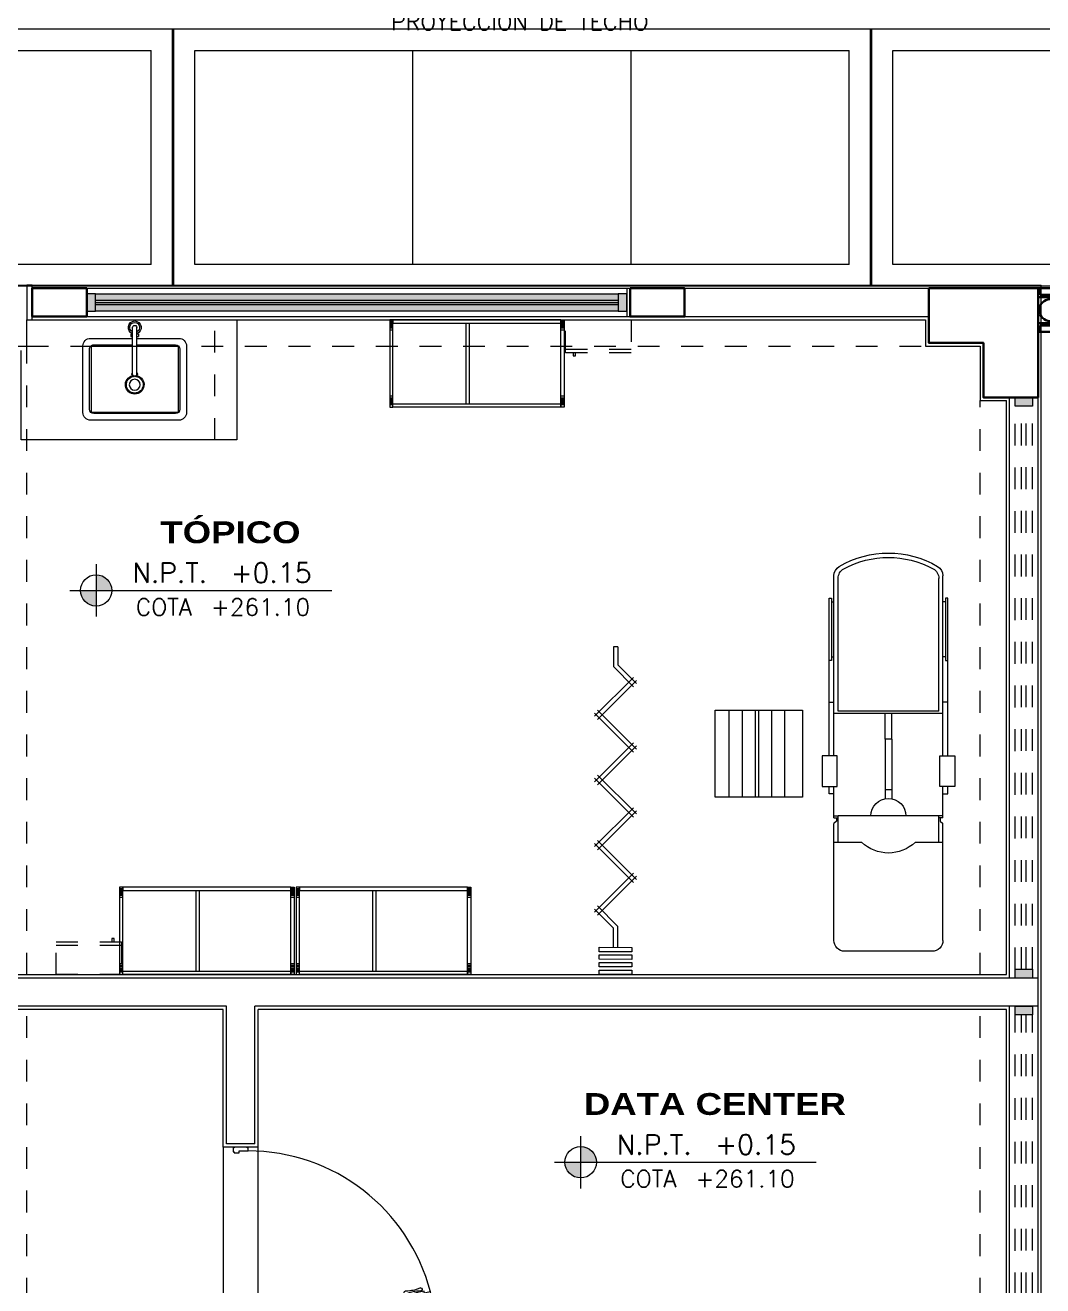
# Model space of a CAD drawing. Header units: metres. Extents: x 349703 to 349913, y 9282546 to 9282694.
# Drawn here: x 349767.61 to 349772.28, y 9282617.1 to 9282622.88 of the extents above; entities that cross this region are included whole.
import ezdxf
from ezdxf.enums import TextEntityAlignment as Align

# ---------------------------------------------------------------- set-up
doc = ezdxf.new("R2010")
doc.units = ezdxf.units.M
doc.header["$LTSCALE"] = 0.25
doc.linetypes.add('01 nivel$0$HIDDEN2', pattern=[0.1875, 0.125, -0.0625])
doc.linetypes.add('DASHED', pattern=[1.524, 1.27, -0.254])
for name, color, linetype, lineweight in [('0_VANOS', 30, 'Continuous', 9), ('ARQ-FONDO', 253, 'CONTINUOUS', 9), ('CUNETAS-RED', 5, 'CONTINUOUS', 18)]:
    doc.layers.add(name, color=color, linetype=linetype, lineweight=lineweight)
doc.styles.add('MOYO2', font='arialbd.ttf', dxfattribs={"width": 1.2})
doc.styles.add('TIPO ROMANS', font='romans.shx')
doc.styles.add('TM-DIM', font='romans.shx')

# ---------------------------------------------------------------- blocks, each defined once
blk = doc.blocks.new('VEREDA ADMINISTRACION')
at = {"layer": 'ARQ-FONDO', "lineweight": 5}
for p, q in [((350164.8908, 9282392.4893), (350164.8908, 9282393.4693)), ((350165.0908, 9282392.4893), (350165.0908, 9282393.4693)), ((350166.0908, 9282392.4893), (350166.0908, 9282393.4693)), ((350167.0908, 9282392.4893), (350167.0908, 9282393.4693)), ((350168.0908, 9282392.4893), (350168.0908, 9282393.4693)), ((350168.2908, 9282392.4893), (350168.2908, 9282393.4693)), ((350164.8908, 9282392.4893), (350161.8908, 9282392.4893)), ((350168.0908, 9282392.4893), (350165.0908, 9282392.4893)), ((350170.0708, 9282392.4893), (350168.2908, 9282392.4893))]:
    blk.add_line(p, q, dxfattribs=at)
blk.add_lwpolyline([(350170.1708, 9282392.3893), (350145.7908, 9282392.3893), (350145.7908, 9282393.5693), (350170.1708, 9282393.5693)], close=True, dxfattribs=at)
at = {"layer": 'ARQ-FONDO', "const_width": 0.0125}
for points in [[(350164.9908, 9282393.5693), (350164.9908, 9282392.3893)], [(350168.1908, 9282392.3893), (350168.1908, 9282393.5693)]]:
    blk.add_lwpolyline(points, dxfattribs=at)
at = {"layer": 'ARQ-FONDO', "lineweight": 5}
for points in [[(350161.8908, 9282393.4693), (350164.8908, 9282393.4693)], [(350165.0908, 9282393.4693), (350168.0908, 9282393.4693)], [(350168.2908, 9282393.4693), (350170.0708, 9282393.4693), (350170.0708, 9282392.4893)]]:
    blk.add_lwpolyline(points, dxfattribs=at)
at = {"layer": 'ARQ-FONDO', "insert": (350166.5803, 9282393.6382), "char_height": 0.075, "width": 2.538356, "attachment_point": 2, "style": 'TIPO ROMANS'}
blk.add_mtext('PROYECCION DE TECHO ', dxfattribs=at)
blk = doc.blocks.new('Botiquin A1')
at = {"layer": 'ARQ-FONDO', "linetype": 'DASHED', "ltscale": 0.15}
blk.add_line((332510.8444, 9290531.2726), (332511.1444, 9290531.2726), dxfattribs=at)
blk.add_lwpolyline([(332510.8444, 9290531.2576), (332511.1444, 9290531.2576), (332511.1444, 9290531.4076), (332510.8444, 9290531.4076)], close=True, dxfattribs=at)
at = {"layer": 'ARQ-FONDO', "linetype": 'Continuous'}
blk.add_lwpolyline([(332511.0992, 9290531.2576), (332511.11, 9290531.2576), (332511.11, 9290531.2426), (332511.0992, 9290531.2426)], close=True, dxfattribs=at)
blk = doc.blocks.new('Camilla A1')
at = {"layer": 'ARQ-FONDO', "extrusion": (0, 1e-16, -1)}
for p, q in [((332509.8728, 9290528.4675, 0), (332509.0475, 9290528.4675, 0)), ((332509.6682, 9290528.4482, 0), (332509.0595, 9290528.4482, 0)), ((332509.4364, 9290528.4892, 0), (332509.1508, 9290528.4892, 0)), ((332509.1508, 9290528.4892, 0), (332509.1508, 9290528.4783, 0)), ((332509.1508, 9290528.4783, 0), (332509.4364, 9290528.4783, 0)), ((332509.1673, 9290528.4783, 0), (332509.1673, 9290528.4675, 0)), ((332509.4184, 9290528.4783, 0), (332509.4184, 9290528.4675, 0)), ((332509.4364, 9290528.4783, 0), (332509.4364, 9290528.4892, 0)), ((332509.6273, 9290528.4892, 0), (332509.4364, 9290528.4892, 0)), ((332509.6273, 9290528.4892, 0), (332509.6273, 9290528.4675, 0)), ((332509.8728, 9290528.4892, 0), (332509.6273, 9290528.4892, 0)), ((332509.6682, 9290528.4482, 0), (332509.6682, 9290527.9869, 0)), ((332509.6782, 9290528.4675, 0), (332509.6782, 9290527.9675, 0)), ((332510.0461, 9290528.4892, 0), (332510.0136, 9290528.4892, 0)), ((332510.1482, 9290528.4675, 0), (332510.0136, 9290528.4675, 0)), ((332510.0461, 9290528.4675, 0), (332510.0461, 9290528.4892, 0)), ((332510.1573, 9290528.4675, 0), (332510.1482, 9290528.4675, 0)), ((332510.1482, 9290528.4675, 0), (332510.1482, 9290528.4482, 0)), ((332510.2682, 9290528.4482, 0), (332510.1482, 9290528.4482, 0)), ((332510.1482, 9290528.4482, 0), (332510.1482, 9290527.9869, 0)), ((332510.1573, 9290528.4675, 0), (332510.1573, 9290528.4482, 0)), ((332510.1573, 9290528.4549, 0), (332510.1723, 9290528.4549, 0)), ((332510.1723, 9290528.4549, 0), (332510.1829, 9290528.4675, 0)), ((332510.2682, 9290528.4675, 0), (332510.1829, 9290528.4675, 0)), ((332510.7182, 9290528.4675, 0), (332510.2682, 9290528.4675, 0)), ((332510.2682, 9290528.3408, 0), (332510.2682, 9290528.4675, 0)), ((332510.7682, 9290528.4175, 0), (332510.7682, 9290528.0175, 0)), ((332509.797, 9290528.2325, 0), (332509.6782, 9290528.2325, 0)), ((332509.797, 9290528.2025, 0), (332509.6782, 9290528.2025, 0)), ((332509.797, 9290528.2325, 0), (332510.0281, 9290528.2325, 0)), ((332509.797, 9290528.2325, 0), (332509.797, 9290528.2025, 0)), ((332509.797, 9290528.2025, 0), (332510.0281, 9290528.2025, 0)), ((332510.0281, 9290528.2325, 0), (332510.0281, 9290528.2025, 0)), ((332510.0281, 9290528.2325, 0), (332510.0691, 9290528.2324, 0)), ((332510.0281, 9290528.2025, 0), (332510.0691, 9290528.2024, 0)), ((332510.2682, 9290527.9675, 0), (332510.2682, 9290528.0942, 0)), ((332509.6682, 9290527.9869, 0), (332509.0595, 9290527.9869, 0)), ((332510.1482, 9290527.9675, 0), (332510.1482, 9290527.9869, 0)), ((332510.2682, 9290527.9869, 0), (332510.1482, 9290527.9869, 0)), ((332510.1573, 9290527.9675, 0), (332510.1573, 9290527.9869, 0)), ((332510.1573, 9290527.9801, 0), (332510.1723, 9290527.9801, 0)), ((332510.1723, 9290527.9801, 0), (332510.1829, 9290527.9675, 0)), ((332509.8728, 9290527.9675, 0), (332509.0475, 9290527.9675, 0)), ((332509.1508, 9290527.9459, 0), (332509.1508, 9290527.9567, 0)), ((332509.1508, 9290527.9567, 0), (332509.4364, 9290527.9567, 0)), ((332509.4364, 9290527.9459, 0), (332509.1508, 9290527.9459, 0)), ((332509.1673, 9290527.9567, 0), (332509.1673, 9290527.9675, 0)), ((332509.4184, 9290527.9567, 0), (332509.4184, 9290527.9675, 0)), ((332509.4364, 9290527.9567, 0), (332509.4364, 9290527.9459, 0)), ((332509.6273, 9290527.9459, 0), (332509.4364, 9290527.9459, 0)), ((332509.6273, 9290527.9459, 0), (332509.6273, 9290527.9675, 0)), ((332509.8728, 9290527.9459, 0), (332509.6273, 9290527.9459, 0)), ((332510.1482, 9290527.9675, 0), (332510.0136, 9290527.9675, 0)), ((332510.0461, 9290527.9459, 0), (332510.0136, 9290527.9459, 0)), ((332510.0461, 9290527.9675, 0), (332510.0461, 9290527.9459, 0)), ((332510.1573, 9290527.9675, 0), (332510.1482, 9290527.9675, 0)), ((332510.2682, 9290527.9675, 0), (332510.1829, 9290527.9675, 0)), ((332510.7182, 9290527.9675, 0), (332510.2682, 9290527.9675, 0))]:
    blk.add_line(p, q, dxfattribs=at)
at = {"layer": 'ARQ-FONDO', "extrusion": (0, 1e-16, -1), "elevation": 0}
for points in [[(-332510.0136, 9290528.4531), (-332509.8728, 9290528.4531), (-332509.8728, 9290528.5216), (-332510.0136, 9290528.5216)], [(-332510.0136, 9290527.9819), (-332509.8728, 9290527.9819), (-332509.8728, 9290527.9134), (-332510.0136, 9290527.9134)]]:
    blk.add_lwpolyline(points, close=True, dxfattribs=at)
at = {"layer": 'ARQ-FONDO', "extrusion": (0, 1e-16, -1)}
for centre, radius, start, end in [((-332509.3891, 9290528.2175, 0), 0.4458, 329.65188, 30.34812), ((-332509.0475, 9290528.4175, 0), 0.05, 30.34812, 90), ((-332509.0595, 9290528.3982, 0), 0.05, 28.72761, 90), ((-332510.7182, 9290528.4175, 0), 0.05, 90, 180), ((-332509.3891, 9290528.2175, 0), 0.4258, 331.27239, 28.72761), ((-332510.14, 9290528.2175, 0), 0.1779, 136.11584, 223.88416), ((-332510.1482, 9290528.2175, 0), 0.0805, 270, 90), ((-332509.0475, 9290528.0175, 0), 0.05, 270, 329.65188), ((-332509.0595, 9290528.0369, 0), 0.05, 270, 331.27239), ((-332510.7182, 9290528.0175, 0), 0.05, 180, 270)]:
    blk.add_arc(centre, radius, start, end, dxfattribs=at)
blk = doc.blocks.new('Escalera A1')
at = {"layer": 'ARQ-FONDO', "linetype": 'Continuous'}
for p, q in [((332509.18, 9290528.4445), (332509.58, 9290528.4445)), ((332509.18, 9290528.3845), (332509.58, 9290528.3845)), ((332509.18, 9290528.3245), (332509.58, 9290528.3245)), ((332509.18, 9290528.3245), (332509.58, 9290528.3245)), ((332509.18, 9290528.3095), (332509.58, 9290528.3095)), ((332509.18, 9290528.2495), (332509.58, 9290528.2495)), ((332509.18, 9290528.1895), (332509.58, 9290528.1895))]:
    blk.add_line(p, q, dxfattribs=at)
blk.add_lwpolyline([(332509.58, 9290528.1245), (332509.58, 9290528.5245), (332509.18, 9290528.5245), (332509.18, 9290528.1245)], close=True, dxfattribs=at)
blk = doc.blocks.new('Coche multiusos A1')
at = {"layer": 'ARQ-FONDO', "linetype": 'Continuous'}
for p, q in [((332509.6957, 9290528.508), (332509.7107, 9290528.508)), ((332509.6957, 9290528.5048), (332509.7107, 9290528.5048)), ((332509.6957, 9290528.4991), (332509.7107, 9290528.4991)), ((332509.6957, 9290528.495), (332509.7107, 9290528.495)), ((332509.6957, 9290528.4905), (332509.7107, 9290528.4905)), ((332510.1314, 9290528.5008), (332510.1314, 9290528.1308)), ((332510.1464, 9290528.5008), (332510.1464, 9290528.1308)), ((332510.4807, 9290528.508), (332510.4957, 9290528.508)), ((332510.4807, 9290528.5048), (332510.4957, 9290528.5048)), ((332510.4807, 9290528.4991), (332510.4957, 9290528.4991)), ((332510.4807, 9290528.495), (332510.4957, 9290528.495)), ((332510.4807, 9290528.4905), (332510.4957, 9290528.4905)), ((332509.6957, 9290528.4841), (332509.7107, 9290528.4841)), ((332509.6957, 9290528.4781), (332509.7107, 9290528.4781)), ((332509.6957, 9290528.4691), (332509.7107, 9290528.4691)), ((332510.4807, 9290528.4841), (332510.4957, 9290528.4841)), ((332510.4807, 9290528.4781), (332510.4957, 9290528.4781)), ((332510.4807, 9290528.4691), (332510.4957, 9290528.4691)), ((332509.6957, 9290528.1658), (332509.7107, 9290528.1658)), ((332509.6957, 9290528.1567), (332509.7107, 9290528.1567)), ((332509.6957, 9290528.1508), (332509.7107, 9290528.1508)), ((332509.6957, 9290528.1443), (332509.7107, 9290528.1443)), ((332510.4807, 9290528.1658), (332510.4957, 9290528.1658)), ((332510.4807, 9290528.1567), (332510.4957, 9290528.1567)), ((332510.4807, 9290528.1508), (332510.4957, 9290528.1508)), ((332510.4807, 9290528.1443), (332510.4957, 9290528.1443)), ((332509.6957, 9290528.1398), (332509.7107, 9290528.1398)), ((332509.6957, 9290528.1358), (332509.7107, 9290528.1358)), ((332509.6957, 9290528.13), (332509.7107, 9290528.13)), ((332509.6957, 9290528.1268), (332509.7107, 9290528.1268)), ((332510.4807, 9290528.1398), (332510.4957, 9290528.1398)), ((332510.4807, 9290528.1358), (332510.4957, 9290528.1358)), ((332510.4807, 9290528.13), (332510.4957, 9290528.13)), ((332510.4807, 9290528.1268), (332510.4957, 9290528.1268))]:
    blk.add_line(p, q, dxfattribs=at)
for points in [[(332509.6957, 9290528.1158), (332509.7107, 9290528.1158), (332509.7107, 9290528.5158), (332509.6957, 9290528.5158)], [(332510.4807, 9290528.5008), (332509.7107, 9290528.5008), (332509.7107, 9290528.5158), (332510.4807, 9290528.5158)], [(332510.4957, 9290528.1158), (332510.4807, 9290528.1158), (332510.4807, 9290528.5158), (332510.4957, 9290528.5158)], [(332509.7107, 9290528.1158), (332510.4807, 9290528.1158), (332510.4807, 9290528.1308), (332509.7107, 9290528.1308)]]:
    blk.add_lwpolyline(points, close=True, dxfattribs=at)
blk = doc.blocks.new('fgdfg')
at = {"layer": 'ARQ-FONDO'}
for p, q in [((1822.9225, 335.6133, 0.3345), (1822.5475, 335.6133, 0.3345)), ((1822.5275, 335.5933, 0.3345), (1822.5275, 335.3183, 0.3345)), ((1822.9425, 335.3183, 0.3345), (1822.9425, 335.5933, 0.3345)), ((1822.7255, 335.4322, 0.3345), (1822.7255, 335.2184, 0.3345)), ((1822.7446, 335.4322, 0.3345), (1822.7446, 335.2184, 0.3345)), ((1822.5475, 335.2983, 0.3345), (1822.7255, 335.2983, 0.3345)), ((1822.7446, 335.2983, 0.3345), (1822.9225, 335.2983, 0.3345)), ((1822.7179, 335.2598, 0.3345), (1822.7255, 335.2598, 0.3345)), ((1822.7179, 335.2483, 0.3345), (1822.7179, 335.2598, 0.3345)), ((1822.7179, 335.2483, 0.3345), (1822.7255, 335.2483, 0.3345)), ((1822.7446, 335.2598, 0.3345), (1822.7522, 335.2598, 0.3345)), ((1822.7446, 335.2483, 0.3345), (1822.7522, 335.2483, 0.3345)), ((1822.7522, 335.2483, 0.3345), (1822.7522, 335.2598, 0.3345))]:
    blk.add_line(p, q, dxfattribs=at)
at = {"layer": 'ARQ-FONDO', "elevation": 0.3345}
for points in [[(1822.9375, 335.6433), (1822.5325, 335.6433, 0.414214), (1822.4975, 335.6083), (1822.4975, 335.3033, 0.414214), (1822.5325, 335.2683), (1822.7255, 335.2683, 0.456677)], [(1822.7446, 335.2683), (1822.9375, 335.2683, 0.414214), (1822.9725, 335.3033), (1822.9725, 335.6083, 0.414214), (1822.9375, 335.6433)]]:
    blk.add_lwpolyline(points, format="xyb", dxfattribs=at)
at = {"layer": 'ARQ-FONDO', "ltscale": 1.87, "elevation": 0.3345}
blk.add_lwpolyline([(1822.935, 335.3061), (1822.535, 335.3061), (1822.535, 335.6061), (1822.935, 335.6061)], close=True, dxfattribs=at)
at = {"layer": 'ARQ-FONDO'}
blk.add_circle((1822.735, 335.4808, 0.3345), 0.025, dxfattribs=at)
for centre, radius, start, end in [((1822.5475, 335.5933, 0.3345), 0.02, 90, 180), ((1822.9225, 335.5933, 0.3345), 0.02, 360, 90), ((1822.735, 335.4808, 0.3345), 0.0428, 283.92712, 256.07288), ((1822.735, 335.4808, 0.3345), 0.0383, 279.48618, 260.51382), ((1822.735, 335.4322, 0.3345), 0.0125, 319.64083, 220.35917), ((1822.735, 335.4322, 0.3345), 0.00953, 0, 180), ((1822.5475, 335.3183, 0.3345), 0.02, 180, 270), ((1822.9225, 335.3183, 0.3345), 0.02, 270, 360), ((1822.735, 335.2184, 0.3345), 0.0296, 108.78415, 71.21585), ((1822.735, 335.2184, 0.3345), 0.0226, 114.94993, 65.05007), ((1822.735, 335.2184, 0.3345), 0.00952, 180, 0)]:
    blk.add_arc(centre, radius, start, end, dxfattribs=at)
blk = doc.blocks.new('BIOMBO')
at = {"layer": 'ARQ-FONDO', "extrusion": (-1e-16, 0, -1)}
for p, q in [((0.0057, 1.5015), (-0.0143, 1.5014)), ((-0.0143, 1.5014), (-0.014, 1.4113)), ((0.0057, 1.5015), (0.0059, 1.4197)), ((-0.014, 1.4113), (0.0783, 1.3195)), ((0.0059, 1.4197), (0.0924, 1.3337)), ((-0.0996, 1.1832), (0.0782, 1.362)), ((-0.0854, 1.1691), (0.0924, 1.3479)), ((-0.0996, 1.1973), (0.0792, 1.0195)), ((-0.0855, 1.2115), (0.0933, 1.0337)), ((-0.0987, 0.8832), (0.079, 1.062)), ((-0.0846, 0.8691), (0.0932, 1.0479)), ((-0.0988, 0.9001), (0.08, 0.7223)), ((-0.0847, 0.9143), (0.0941, 0.7365)), ((-0.0979, 0.586), (0.0799, 0.7648)), ((-0.0837, 0.5719), (0.0941, 0.7507)), ((-0.0979, 0.6001), (0.0809, 0.4223)), ((-0.0838, 0.6143), (0.095, 0.4365)), ((-0.097, 0.286), (0.0807, 0.4648)), ((-0.0828, 0.2719), (0.0949, 0.4507)), ((-0.0971, 0.3001), (-0.0106, 0.2141)), ((-0.083, 0.3143), (0.0094, 0.2225)), ((-0.0106, 0.2141), (-0.0104, 0.125)), ((0.0094, 0.2225), (0.0096, 0.125)), ((-0.0754, 0.1248), (0.0746, 0.1252)), ((-0.0753, 0.1048), (-0.0754, 0.1248)), ((0.0746, 0.1252), (0.0747, 0.1052)), ((0.0747, 0.1052), (-0.0753, 0.1048)), ((-0.0753, 0.0898), (0.0747, 0.0902)), ((-0.0752, 0.0698), (-0.0753, 0.0898)), ((0.0748, 0.0702), (-0.0752, 0.0698)), ((0.0747, 0.0902), (0.0748, 0.0702)), ((-0.0752, 0.0548), (0.0748, 0.0552)), ((-0.0751, 0.0348), (-0.0752, 0.0548)), ((0.0749, 0.0352), (-0.0751, 0.0348)), ((-0.0751, 0.0198), (0.0749, 0.0202)), ((-0.075, -0.0002), (-0.0751, 0.0198)), ((0.075, 0.0002), (-0.075, -0.0002)), ((0.0748, 0.0552), (0.0749, 0.0352)), ((0.0749, 0.0202), (0.075, 0.0002))]:
    blk.add_line(p, q, dxfattribs=at)
blk = doc.blocks.new('A$C3D6C68F4')
at = {"layer": 'ARQ-FONDO'}
for p, q in [((0.7439, 0.9745), (0.7341, 0.9724)), ((0.7341, 0.9724), (0.7446, 0.9235)), ((0.7543, 0.9256), (0.7439, 0.9745)), ((0.7879, 0.9839), (0.7977, 0.9859)), ((0.7983, 0.935), (0.7879, 0.9839)), ((0.7977, 0.9859), (0.8081, 0.937)), ((0.8019, 0.9664), (0.8075, 0.9676)), ((0.7383, 0.9529), (0.7327, 0.9517)), ((0.7404, 0.9431), (0.7335, 0.9416)), ((0.7446, 0.9235), (0.7543, 0.9256)), ((0.8081, 0.937), (0.7983, 0.935)), ((0.804, 0.9566), (0.8109, 0.9581))]:
    blk.add_line(p, q, dxfattribs=at)
for points in [[(0.9593, 0.1728), (0.9475, 0.1806), (0.9454, 0.1903), (0.9531, 0.2022), (0.8086, 0.886), (0.7968, 0.8938), (0.7947, 0.9035), (0.8024, 0.9154), (0.7817, 1.0132), (0.7377, 1.0039), (0.7584, 0.9061), (0.7702, 0.8984), (0.7723, 0.8886), (0.7646, 0.8767), (0.9091, 0.1929), (0.9209, 0.1852), (0.923, 0.1754), (0.9153, 0.1635), (0.936, 0.0657), (0.98, 0.075)], [(0.005, 0), (0.025, 0), (0.025, 0.005), (0.03, 0.005), (0.03, 0.03), (0.02, 0.03), (0.02, 0.075), (0.005, 0.075), (0.005, 0.07), (0, 0.07), (0, 0.005), (0.005, 0.005)], [(0.995, 0), (0.975, 0), (0.975, 0.005), (0.97, 0.005), (0.97, 0.03), (0.98, 0.03), (0.98, 0.075), (0.995, 0.075), (0.995, 0.07), (1, 0.07), (1, 0.005), (0.995, 0.005)]]:
    blk.add_lwpolyline(points, close=True, dxfattribs=at)
for points in [[(0.8057, 0.9723), (0.8103, 0.9598), (0.8137, 0.9499), (0.8162, 0.9418), (0.8181, 0.9343), (0.8194, 0.9268), (0.8205, 0.9182), (0.8214, 0.9075), (0.8224, 0.894)], [(0.8204, 0.9754), (0.8214, 0.9622), (0.8222, 0.9518), (0.8232, 0.9432), (0.8246, 0.9357), (0.8264, 0.9283), (0.829, 0.92), (0.8325, 0.9099), (0.8371, 0.8972)], [(0.7177, 0.9536), (0.7222, 0.9411), (0.7257, 0.9312), (0.7282, 0.923), (0.7301, 0.9156), (0.7314, 0.908), (0.7324, 0.8994), (0.7334, 0.8888), (0.7344, 0.8753)], [(0.7324, 0.9567), (0.7333, 0.9435), (0.7342, 0.933), (0.7352, 0.9245), (0.7366, 0.917), (0.7384, 0.9095), (0.741, 0.9012), (0.7444, 0.8912), (0.749, 0.8784)], [(0.978, 0.0752), (0.9778, 0.0762), (0.9435, 0.069), (0.9437, 0.068), (0.978, 0.0752)], [(0.9807, 0.0731), (0.9817, 0.0731), (0.9817, 0.0381), (0.9807, 0.0381), (0.9807, 0.0731)]]:
    blk.add_lwpolyline(points, dxfattribs=at)
at = {"layer": 'ARQ-FONDO', "ltscale": 0.3}
blk.add_arc((0.98, 0.075), 0.96, 104.61865, 180, dxfattribs=at)
at = {"layer": 'ARQ-FONDO', "extrusion": (0, 0, -1)}
for centre, start_param, end_param in [((0.725, 0.9551), 3.44991, 6.591502), ((0.8131, 0.9739), 3.44991, 6.591502), ((0.7417, 0.8769), 0.308317, 3.44991), ((0.8297, 0.8956), 0.308317, 3.44991)]:
    blk.add_ellipse(centre, major_axis=(0.00652, 0.00371), ratio=1, start_param=start_param, end_param=end_param, dxfattribs=at)
blk = doc.blocks.new('*U895')
at = {"linetype": 'Continuous', "true_color": 0xbebebe}
for points in [[(3032.1314, 1351.1888), (3032.1314, 1351.2688), (3032.1714, 1351.2688), (3032.1714, 1351.1888)], [(3033.6514, 1351.1888), (3033.6514, 1351.2688), (3033.6914, 1351.2688), (3033.6914, 1351.1888)]]:
    blk.add_hatch(color=9, dxfattribs=at).paths.add_polyline_path(points)
at = {"layer": '0_VANOS', "linetype": 'Continuous'}
for p, q in [((3032.1314, 1351.2688), (3032.1714, 1351.2688)), ((3032.1314, 1351.2688), (3032.1314, 1351.1888)), ((3032.1714, 1351.2688), (3032.1714, 1351.1888)), ((3033.6514, 1351.1888), (3033.6514, 1351.2688)), ((3033.6514, 1351.2688), (3033.6914, 1351.2688)), ((3033.6914, 1351.2688), (3033.6914, 1351.1888)), ((3032.1714, 1351.1888), (3032.1314, 1351.1888)), ((3033.6914, 1351.1888), (3033.6514, 1351.1888))]:
    blk.add_line(p, q, dxfattribs=at)
at = {"layer": '0_VANOS', "linetype": '01 nivel$0$HIDDEN2', "ltscale": 0.5}
for p, q in [((3032.1708, 1351.2688), (3033.6508, 1351.2688)), ((3032.1714, 1351.2388), (3033.6514, 1351.2388)), ((3032.1714, 1351.2188), (3033.6514, 1351.2188)), ((3032.1714, 1351.1888), (3033.6514, 1351.1888))]:
    blk.add_line(p, q, dxfattribs=at)
at = {"layer": '0_VANOS', "linetype": '01 nivel$0$HIDDEN2'}
blk.add_line((3033.6514, 1351.2688), (3033.6914, 1351.2688), dxfattribs=at)
blk = doc.blocks.new('*U884')
at = {"linetype": 'Continuous', "true_color": 0xbebebe}
for points in [[(3032.1314, 1351.1888), (3032.1314, 1351.2688), (3032.1714, 1351.2688), (3032.1714, 1351.1888)], [(3034.7514, 1351.1888), (3034.7514, 1351.2688), (3034.7914, 1351.2688), (3034.7914, 1351.1888)]]:
    blk.add_hatch(color=9, dxfattribs=at).paths.add_polyline_path(points)
at = {"layer": '0_VANOS', "linetype": 'Continuous'}
for p, q in [((3032.1314, 1351.2688), (3032.1714, 1351.2688)), ((3032.1314, 1351.2688), (3032.1314, 1351.1888)), ((3032.1714, 1351.2688), (3032.1714, 1351.1888)), ((3034.7514, 1351.1888), (3034.7514, 1351.2688)), ((3034.7514, 1351.2688), (3034.7914, 1351.2688)), ((3034.7914, 1351.2688), (3034.7914, 1351.1888)), ((3032.1714, 1351.1888), (3032.1314, 1351.1888)), ((3034.7914, 1351.1888), (3034.7514, 1351.1888))]:
    blk.add_line(p, q, dxfattribs=at)
at = {"layer": '0_VANOS', "linetype": '01 nivel$0$HIDDEN2', "ltscale": 0.5}
for p, q in [((3032.1708, 1351.2688), (3034.7508, 1351.2688)), ((3032.1714, 1351.2388), (3034.7514, 1351.2388)), ((3032.1714, 1351.2188), (3034.7514, 1351.2188)), ((3032.1714, 1351.1888), (3034.7514, 1351.1888))]:
    blk.add_line(p, q, dxfattribs=at)
at = {"layer": '0_VANOS', "linetype": '01 nivel$0$HIDDEN2'}
blk.add_line((3034.7514, 1351.2688), (3034.7914, 1351.2688), dxfattribs=at)
blk = doc.blocks.new('GRG')
at = {"layer": 'ARQ-FONDO'}
blk.add_lwpolyline([(347332.5464, 9281726.2274), (347332.5214, 9281726.2274), (347332.5214, 9281726.0674), (347332.5464, 9281726.0674)], close=True, dxfattribs=at)
blk = doc.blocks.new('*U886')
at = {"linetype": 'Continuous', "lineweight": 0, "true_color": 0xbebebe}
for points in [[(3037.2524, 1360.5431), (3037.2124, 1360.5431), (3037.2124, 1360.4631), (3037.2524, 1360.4631)], [(3039.6874, 1360.5431), (3039.6474, 1360.5431), (3039.6474, 1360.4631), (3039.6874, 1360.4631)]]:
    blk.add_hatch(color=9, dxfattribs=at).paths.add_polyline_path(points)
at = {"true_color": 0xffffff}
h = blk.add_hatch(color=7, dxfattribs=at)
h.dxf.hatch_style = 1
h.paths.add_polyline_path([(3039.6474, 1360.4631), (3039.6474, 1360.5431), (3037.2524, 1360.5431), (3037.2524, 1360.4631)])
at = {"layer": '0_VANOS', "linetype": 'Continuous'}
for p, q in [((3037.2524, 1360.5131), (3039.6474, 1360.5131)), ((3037.2524, 1360.5031), (3039.6474, 1360.5031)), ((3037.2524, 1360.4931), (3039.6474, 1360.4931))]:
    blk.add_line(p, q, dxfattribs=at)
for points in [[(3037.2124, 1360.5431), (3037.2124, 1360.4631), (3037.2524, 1360.4631), (3037.2524, 1360.5431)], [(3037.2524, 1360.5431), (3039.6474, 1360.5431), (3039.6474, 1360.4631), (3037.2524, 1360.4631)], [(3039.6474, 1360.5431), (3039.6474, 1360.4631), (3039.6874, 1360.4631), (3039.6874, 1360.5431)]]:
    blk.add_lwpolyline(points, close=True, dxfattribs=at)
blk = doc.blocks.new('administracion')
at = {"layer": 'ARQ-FONDO', "lineweight": -2}
for p, q in [((350162.3007, 9282392.3693), (350168.9708, 9282392.3693)), ((350164.3458, 9282392.3543), (350167.0708, 9282392.3543)), ((350167.0708, 9282392.3543), (350168.4558, 9282392.3543)), ((350167.0708, 9282392.3543), (350167.0708, 9282392.2243)), ((350168.9708, 9282383.2393), (350168.9708, 9282392.3693)), ((350164.3208, 9282392.2093), (350168.4408, 9282392.2093)), ((350164.3458, 9282392.2243), (350167.0708, 9282392.2243)), ((350167.0708, 9282392.2243), (350168.4558, 9282392.2243)), ((350168.8108, 9282389.2093), (350168.8108, 9282391.8393)), ((350168.8258, 9282389.1943), (350168.8258, 9282391.8543)), ((350168.9558, 9282387.0043), (350168.9558, 9282391.8543)), ((350162.1007, 9282389.2093), (350168.8108, 9282389.2093)), ((350162.1157, 9282389.1943), (350168.9558, 9282389.1943)), ((350165.2208, 9282389.0493), (350162.1007, 9282389.0493)), ((350165.2358, 9282389.0643), (350162.1157, 9282389.0643)), ((350165.2208, 9282388.4193), (350165.2208, 9282389.0493)), ((350165.2358, 9282388.4343), (350165.2358, 9282389.0643)), ((350165.3658, 9282388.4343), (350165.3658, 9282389.0643)), ((350168.9558, 9282389.0643), (350165.3658, 9282389.0643)), ((350165.3808, 9282388.4193), (350165.3808, 9282389.0493)), ((350168.8108, 9282389.0493), (350165.3808, 9282389.0493)), ((350168.8108, 9282387.5193), (350168.8108, 9282389.0493)), ((350168.8258, 9282387.5043), (350168.8258, 9282389.0643)), ((350165.3808, 9282388.4193), (350165.2208, 9282388.4193)), ((350165.3658, 9282388.4343), (350165.2358, 9282388.4343))]:
    blk.add_line(p, q, dxfattribs=at)
at = {"layer": 'ARQ-FONDO', "linetype": '01 nivel$0$HIDDEN2', "lineweight": 5}
for p, q in [((350164.3208, 9282389.2093), (350164.3208, 9282392.0893)), ((350164.3208, 9282392.0893), (350168.4408, 9282392.0893)), ((350168.6908, 9282389.2093), (350168.6908, 9282391.8393)), ((350164.3208, 9282387.5193), (350164.3208, 9282389.0493)), ((350168.6908, 9282387.5193), (350168.6908, 9282389.0493))]:
    blk.add_line(p, q, dxfattribs=at)
at = {"layer": 'ARQ-FONDO', "lineweight": 30}
for points in [[(350164.3458, 9282392.3543), (350164.5958, 9282392.3543), (350164.5958, 9282392.2243), (350164.3458, 9282392.2243), (350164.3458, 9282392.3543)], [(350167.0858, 9282392.3543), (350167.3358, 9282392.3543), (350167.3358, 9282392.2243), (350167.0858, 9282392.2243), (350167.0858, 9282392.3543)], [(350168.9558, 9282391.8543), (350168.9558, 9282392.3543), (350168.4558, 9282392.3543), (350168.4558, 9282392.1043), (350168.7058, 9282392.1043), (350168.7058, 9282391.8543), (350168.9558, 9282391.8543)]]:
    blk.add_lwpolyline(points, dxfattribs=at)
at = {"layer": 'ARQ-FONDO', "lineweight": -2}
for points in [[(350163.7908, 9282392.2093), (350163.7908, 9282392.0893), (350164.3208, 9282392.0893), (350164.3208, 9282392.2093)], [(350168.4408, 9282392.2093), (350168.4408, 9282392.0893), (350168.6908, 9282392.0893), (350168.6908, 9282391.8393), (350168.8108, 9282391.8393)]]:
    blk.add_lwpolyline(points, dxfattribs=at)
at = {"layer": 'ARQ-FONDO'}
blk.add_lwpolyline([(350165.283, 9282392.2093), (350165.283, 9282391.6593), (350164.2948, 9282391.6593), (350164.2948, 9282392.0693)], dxfattribs=at)
at = {"layer": 'ARQ-FONDO', "linetype": 'DASHED', "ltscale": 0.2}
blk.add_lwpolyline([(350165.183, 9282392.2093), (350165.283, 9282392.2093), (350165.283, 9282391.6593), (350165.183, 9282391.6593)], close=True, dxfattribs=at)
at = {"layer": 'ARQ-FONDO', "lineweight": 5}
blk.add_lwpolyline([(350165.2208, 9282388.4193), (350165.2208, 9282387.5193), (350165.3808, 9282387.5193), (350165.3808, 9282388.4193)], close=True, dxfattribs=at)
at = {"layer": 'ARQ-FONDO'}
for name, p in [('GRG', (2831.7994, 666.1419)), ('*U886', (347127.3834, 9281031.7862))]:
    blk.add_blockref(name, p, dxfattribs=at)
at = {"layer": 'ARQ-FONDO', "xscale": -1, "rotation": 180.0000000755394}
blk.add_blockref('fgdfg', (348342.0803, 9282727.3932), dxfattribs=at)
at = {"layer": 'ARQ-FONDO', "linetype": 'Continuous', "xscale": -1}
for p in [(682676.4798, -8136.3064), (682675.2416, -8138.9064), (682676.0516, -8138.9064)]:
    blk.add_blockref('Coche multiusos A1', p, dxfattribs=at)
for name, p, rotation in [('Botiquin A1', (682673.5553, -8139.3551), 359.9999729915873), ('Escalera A1', (-8940360.6487, 8949880.8417), 270), ('Botiquin A1', (17657.9901, 18572920.7737), 179.9999729915872)]:
    blk.add_blockref(name, p, dxfattribs=dict(at, rotation=rotation))
at = {"layer": 'ARQ-FONDO', "rotation": 89.99999999999999}
for name, p in [('*U884', (351520.1196, 9279357.0629)), ('*U895', (351520.1196, 9279355.3729))]:
    blk.add_blockref(name, p, dxfattribs=at)
at = {"layer": 'ARQ-FONDO', "linetype": 'Continuous'}
for name, p, rotation in [('Camilla A1', (-8940359.9473, 9614900.0844, 0), 270), ('BIOMBO', (350167.0188, 9282389.2093), 359.8121896652162)]:
    blk.add_blockref(name, p, dxfattribs=dict(at, rotation=rotation))
at = {"layer": 'ARQ-FONDO', "xscale": 0.9000000000000047, "yscale": 0.9000000000000047, "zscale": 0.9000000000000047, "rotation": 270}
blk.add_blockref('A$C3D6C68F4', (350165.2671, 9282388.4193), dxfattribs=at)
blk = doc.blocks.new('*U591')
h = blk.add_hatch(color=251)
h.paths.add_polyline_path([(0.75, -0.1724), (0.75, -0.2324), (0.81, -0.2324, 0.414214)])
h.paths.add_polyline_path([(0.75, -0.2324), (0.69, -0.2324, 0.414214), (0.75, -0.2924)])
at = {"color": 2}
for p, q in [((0.75, -0.1324), (0.75, -0.3324)), ((0.65, -0.2324), (1.65, -0.2324))]:
    blk.add_line(p, q, dxfattribs=at)
blk.add_circle((0.75, -0.2324), 0.06, dxfattribs=at)
at = {"color": 2, "style": 'TM-DIM'}
blk.add_text('COTA', height=0.065, rotation=360, dxfattribs=at).set_placement((1.0088, -0.3282), align=Align.CENTER)
for tag, p, height in [('NIV_P', (0.8881, -0.2024), 0.075), ('VALOR_P', (1.2641, -0.2024), 0.075), ('COTA_P', (1.1884, -0.3282), 0.065)]:
    blk.add_attdef(tag, p, '', height=height, rotation=360, dxfattribs=at)
blk = doc.blocks.new('NOMBRES ADMINISTRACION')
at = {"layer": 'ARQ-FONDO', "xscale": 1.199999999999999, "yscale": 1.199999999999999, "zscale": 1.199999999999999}
for p in [(350164.522, 9282396.3084), (350166.7428, 9282393.6885, 0)]:
    blk.add_blockref('*U591', p, dxfattribs=at).add_auto_attribs({'NIV_P': 'N.P.T.', 'COTA_P': '+261.10', 'VALOR_P': '+0.15'})
at = {"layer": 'ARQ-FONDO', "lineweight": -2, "char_height": 0.1, "width": 3.247257, "attachment_point": 8, "style": 'MOYO2'}
for s, insert in [('TÓPICO', (350166.0374, 9282396.2448)), ('DATA CENTER', (350168.2581, 9282393.625, 0))]:
    blk.add_mtext(s, dxfattribs=dict(at, insert=insert))
blk = doc.blocks.new('montante')
at = {"layer": 'ARQ-FONDO', "lineweight": 30}
for p, q in [((0, 0.07), (0.0455, 0.07)), ((0, 0.06), (0.0555, 0.06)), ((0.0455, 0.07), (0.0455, 0.095)), ((0, -0.06), (0.0555, -0.06)), ((0, -0.07), (0.0455, -0.07)), ((0.0455, -0.07), (0.0455, -0.095))]:
    blk.add_line(p, q, dxfattribs=at)
blk.add_lwpolyline([(-0.0945, 0.1), (-0.0945, -0.1), (0.0555, -0.1), (0.0555, 0.1)], close=True, dxfattribs=at)
blk.add_circle((0, 0), 0.05, dxfattribs=at)
for centre, radius, start, end in [((0, 0), 0.07, 90, 270), ((0, 0), 0.06, 90, 270), ((0.0505, 0.095), 0.005, 0, 180), ((0.0505, -0.095), 0.005, 180, 0)]:
    blk.add_arc(centre, radius, start, end, dxfattribs=at)
blk = doc.blocks.new('drenaje')
at = {"layer": 'CUNETAS-RED', "lineweight": 30, "rotation": 180}
blk.add_blockref('montante', (54.1562, -53.9674), dxfattribs=at)

msp = doc.modelspace()

# ---------------------------------------------------------------- block references
at = {"layer": 'ARQ-FONDO'}
for name, p in [('VEREDA ADMINISTRACION', (-396.6992, 229.2907)), ('administracion', (-396.6992, 229.3161)), ('NOMBRES ADMINISTRACION', (-397.4826, 224.2561))]:
    msp.add_blockref(name, p, dxfattribs=at)
at = {"layer": 'CUNETAS-RED', "lineweight": 30}
msp.add_blockref('drenaje', (349718.1559, 9282675.5378), dxfattribs=at)

doc.saveas('drawing.dxf')
